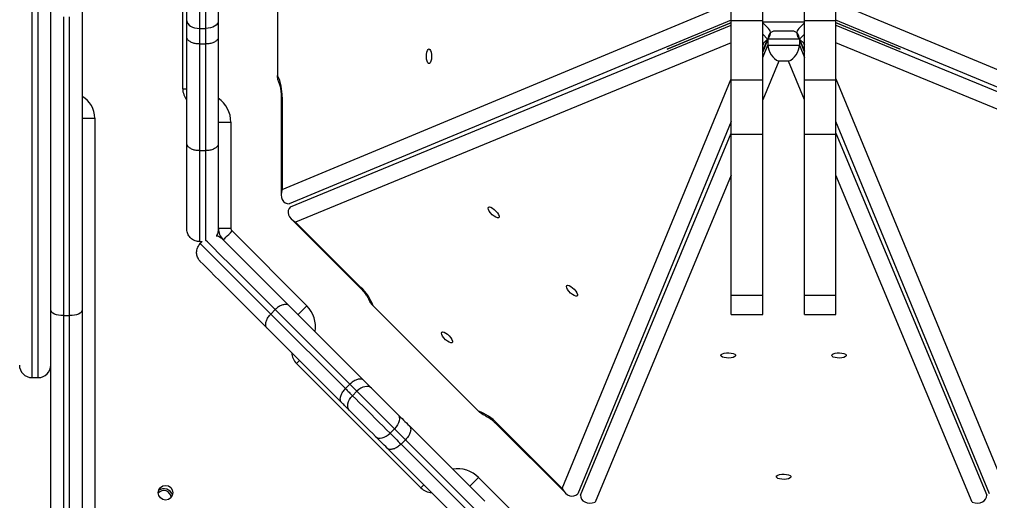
# Model space of a CAD drawing. Header units: millimetres. Extents: x -8760 to 8364, y -7998 to 7451.
# Drawn here: x -3660.6 to -3197.2, y -247.3 to -17.4 of the extents above; entities that cross this region are included whole.
import ezdxf

# ---------------------------------------------------------------- set-up
doc = ezdxf.new("R2010")
doc.units = ezdxf.units.MM
for name, color, linetype in [('DIKOM_ОБЪЕКТ', 7, 'Continuous'), ('DIKOM_РАЗМЕР_ЗОНА', 7, 'Continuous'), ('DIKOM_РАЗМЕР_ОБЪЕКТА', 7, 'Continuous')]:
    doc.layers.add(name, color=color, linetype=linetype)
doc.styles.add('style1', font='arial.ttf', dxfattribs={"width": 0.8})
doc.dimstyles.new('1-50', dxfattribs={"dimtxt": 300, "dimasz": 200, "dimexe": 100, "dimexo": 0, "dimgap": 100, "dimtad": 1, "dimtxsty": 'style1', "dimcen": 200, "dimclrd": 7, "dimclre": 7, "dimclrt": 7, "dimadec": 1, "dimazin": 2, "dimtfac": 1, "dimtmove": 0, "dimatfit": 2, "dimfxl": 0, "dimlwd": 25, "dimlwe": 18, "dimarcsym": 0})

# ---------------------------------------------------------------- blocks, each defined once
blk = doc.blocks.new('*D20')
at = {"layer": 'Defpoints', "color": 0, "transparency": 16777216}
for p in [(-3512.61, 5453.31), (-6482.31, -5470.42), (-3612.61, -5470.42)]:
    blk.add_point(p, dxfattribs=at)
at = {"layer": 'DIKOM_РАЗМЕР_ОБЪЕКТА', "color": 7, "lineweight": 18, "transparency": 16777216}
for p, q in [((-3512.61, 5453.31), (-6582.31, 5453.31)), ((-3612.61, -5470.42), (-6582.31, -5470.42))]:
    blk.add_line(p, q, dxfattribs=at)
at = {"layer": 'DIKOM_РАЗМЕР_ОБЪЕКТА', "color": 7, "lineweight": 25, "transparency": 16777216}
blk.add_line((-6482.31, 5253.31), (-6482.31, -5270.42), dxfattribs=at)
at = {"layer": 'DIKOM_РАЗМЕР_ОБЪЕКТА', "color": 7, "transparency": 16777216}
for points in [[(-6515.64, 5253.31), (-6448.98, 5253.31), (-6482.31, 5453.31)], [(-6515.64, -5270.42), (-6448.98, -5270.42), (-6482.31, -5470.42)]]:
    blk.add_solid(points, dxfattribs=at)
at = {"layer": 'DIKOM_РАЗМЕР_ОБЪЕКТА', "color": 7, "transparency": 16777216, "insert": (-6735.48, -84.03), "char_height": 300, "attachment_point": 5, "rotation": 90, "style": 'style1'}
blk.add_mtext('10900', dxfattribs=at)
blk = doc.blocks.new('*D21')
at = {"layer": 'Defpoints', "color": 0, "transparency": 16777216}
for p in [(-7755.65, -10.55), (8364.4, -2410.44), (8364.4, -7897.56)]:
    blk.add_point(p, dxfattribs=at)
at = {"layer": 'DIKOM_РАЗМЕР_ЗОНА', "color": 7, "lineweight": 18, "transparency": 16777216}
for p, q in [((-7755.65, -10.55), (-7755.65, -7997.56)), ((8364.4, -2410.44), (8364.4, -7997.56))]:
    blk.add_line(p, q, dxfattribs=at)
at = {"layer": 'DIKOM_РАЗМЕР_ЗОНА', "color": 7, "lineweight": 25, "transparency": 16777216}
blk.add_line((-7555.65, -7897.56), (8164.4, -7897.56), dxfattribs=at)
at = {"layer": 'DIKOM_РАЗМЕР_ЗОНА', "color": 7, "transparency": 16777216}
for points in [[(-7555.65, -7864.23), (-7555.65, -7930.9), (-7755.65, -7897.56)], [(8164.4, -7864.23), (8164.4, -7930.9), (8364.4, -7897.56)]]:
    blk.add_solid(points, dxfattribs=at)
at = {"layer": 'DIKOM_РАЗМЕР_ЗОНА', "color": 7, "transparency": 16777216, "insert": (1040.74, -7644.39), "char_height": 300, "attachment_point": 5, "style": 'style1'}
blk.add_mtext('16100', dxfattribs=at)

msp = doc.modelspace()

# ---------------------------------------------------------------- linework, layer by layer
at = {"layer": 'DIKOM_ОБЪЕКТ', "color": 7, "linetype": 'Continuous', "lineweight": 15}
for p, q in [((-3654.608, 171.446), (-3654.608, -188.554)), ((-3651.608, -188.554), (-3651.608, 171.446)), ((-3582.608, -50.554), (-3582.608, 33.446)), ((-3537.321, 27.054), (-3537.321, -44.162)), ((-3574.608, 3.646), (-3574.608, -21.693)), ((-3571.608, -21.693), (-3571.608, 3.646)), ((-3320.609, -17.945), (-3320.609, 0.649)), ((-3305.608, -17.945), (-3305.608, 0.649)), ((-3285.608, -17.945), (-3285.608, 0.649)), ((-3270.608, -17.945), (-3270.608, 0.649)), ((-3580.609, -17.995), (-3580.609, -0.258)), ((-3565.608, -0.258), (-3565.608, -17.995)), ((-3645.608, -156.326), (-3645.608, -11.588)), ((-3630.608, -11.588), (-3630.608, -156.326)), ((-3535.171, -98.593), (-3324.45, -10.883)), ((-3266.767, -10.883), (-3056.046, -98.593)), ((-3639.609, -16.138), (-3639.609, -158.925)), ((-3636.608, -158.925), (-3636.608, -16.138)), ((-3580.609, -25.782), (-3580.609, -17.995)), ((-3565.608, -17.995), (-3565.608, -25.782)), ((-3320.609, -17.682), (-3531.719, -105.554)), ((-3320.609, -17.945), (-3305.608, -17.945)), ((-3320.609, -46.279), (-3320.609, -17.945)), ((-3305.608, -46.279), (-3305.608, -17.945)), ((-3285.608, -17.945), (-3270.608, -17.945)), ((-3285.608, -46.279), (-3285.608, -17.945)), ((-3059.497, -105.554), (-3270.608, -17.682)), ((-3270.608, -46.279), (-3270.608, -17.945)), ((-3574.608, -21.693), (-3571.608, -21.693)), ((-3574.608, -21.693), (-3574.608, -29.123)), ((-3571.608, -29.123), (-3571.608, -21.693)), ((-3531.153, -106.92), (-3320.609, -20.136)), ((-3351.282, -31.615), (-3320.609, -18.847)), ((-3320.609, -18.971), (-3351.282, -31.615)), ((-3305.608, -18.554), (-3285.608, -18.554)), ((-3302.862, -21.722), (-3305.608, -18.975)), ((-3291.427, -22.994), (-3299.79, -22.994)), ((-3285.608, -18.975), (-3288.355, -21.722)), ((-3270.608, -18.847), (-3239.934, -31.615)), ((-3239.934, -31.615), (-3270.608, -18.971)), ((-3270.608, -20.136), (-3060.063, -106.92)), ((-3580.609, -76.636), (-3580.609, -25.782)), ((-3565.608, -25.782), (-3565.608, -76.636)), ((-3303.238, -26.79), (-3305.608, -24.419)), ((-3305.608, -32.541), (-3303.238, -26.79)), ((-3303.108, -26.844), (-3305.608, -32.85)), ((-3303.238, -26.79), (-3305.218, -28.77)), ((-3288.108, -26.844), (-3303.108, -26.844)), ((-3303.108, -26.844), (-3303.108, -29.644)), ((-3288.108, -26.844), (-3288.108, -29.644)), ((-3285.608, -32.85), (-3288.108, -26.844)), ((-3285.608, -24.419), (-3287.979, -26.79)), ((-3287.979, -26.79), (-3285.999, -28.77)), ((-3287.979, -26.79), (-3285.608, -32.541)), ((-3574.608, -29.123), (-3571.608, -29.123)), ((-3574.608, -29.123), (-3574.608, -80.097)), ((-3571.608, -80.097), (-3571.608, -29.123)), ((-3320.609, -28.522), (-3528.671, -114.283)), ((-3305.608, -28.38), (-3305.218, -28.77)), ((-3305.218, -28.77), (-3305.608, -29.717)), ((-3305.608, -35.65), (-3303.108, -29.644)), ((-3303.108, -29.644), (-3288.108, -29.644)), ((-3288.108, -29.644), (-3285.608, -35.65)), ((-3285.999, -28.77), (-3285.608, -28.38)), ((-3285.608, -29.717), (-3285.999, -28.77)), ((-3062.545, -114.283), (-3270.608, -28.522)), ((-3297.937, -37.396), (-3305.608, -55.826)), ((-3293.28, -37.396), (-3297.937, -37.396)), ((-3285.608, -55.826), (-3293.28, -37.396)), ((-3401.338, -241.617), (-3320.609, -45.763)), ((-3320.609, -46.279), (-3305.608, -46.279)), ((-3320.609, -72.268), (-3320.609, -46.279)), ((-3305.608, -72.268), (-3305.608, -46.279)), ((-3285.608, -46.279), (-3270.608, -46.279)), ((-3285.608, -72.268), (-3285.608, -46.279)), ((-3270.608, -45.763), (-3189.879, -241.617)), ((-3270.608, -72.268), (-3270.608, -46.279)), ((-3582.608, -50.554), (-3580.609, -50.554)), ((-3535.569, -54.554), (-3535.569, -101.088)), ((-3535.171, -54.554), (-3535.569, -54.554)), ((-3535.171, -54.554), (-3535.171, -98.593)), ((-3630.608, -64.554), (-3624.608, -64.554)), ((-3624.608, -64.554), (-3624.608, -337.554)), ((-3565.608, -66.554), (-3559.608, -66.554)), ((-3559.608, -66.554), (-3559.608, -117.078)), ((-3320.609, -66.108), (-3393.975, -244.099)), ((-3197.242, -244.099), (-3270.608, -66.108)), ((-3392.608, -244.665), (-3320.609, -71.687)), ((-3320.609, -72.268), (-3305.608, -72.268)), ((-3320.609, -149.11), (-3320.609, -72.268)), ((-3305.608, -149.11), (-3305.608, -72.268)), ((-3285.608, -72.268), (-3270.608, -72.268)), ((-3285.608, -149.11), (-3285.608, -72.268)), ((-3270.608, -71.687), (-3198.608, -244.665)), ((-3270.608, -149.11), (-3270.608, -72.268)), ((-3580.609, -117.554), (-3580.609, -76.636)), ((-3565.608, -76.636), (-3565.608, -117.554)), ((-3574.608, -80.097), (-3571.608, -80.097)), ((-3574.608, -80.097), (-3574.608, -123.554)), ((-3571.608, -122.985), (-3571.608, -80.097)), ((-3320.609, -91.863), (-3385.647, -248.116)), ((-3205.57, -248.116), (-3270.608, -91.863)), ((-3530.717, -112.801), (-3497.813, -145.705)), ((-3528.671, -114.283), (-3497.531, -145.423)), ((-3565.608, -117.078), (-3559.608, -117.078)), ((-3565.605, -117.321), (-3565.608, -117.321)), ((-3559.023, -118.492), (-3523.297, -154.218)), ((-3574.608, -123.554), (-3573.243, -123.554)), ((-3574.208, -124.52), (-3573.243, -123.554)), ((-3563.602, -122.398), (-3531.732, -154.268)), ((-3320.609, -149.11), (-3305.608, -149.11)), ((-3320.609, -158.475), (-3320.609, -149.11)), ((-3305.608, -158.475), (-3305.608, -149.11)), ((-3285.608, -149.11), (-3270.608, -149.11)), ((-3285.608, -158.475), (-3285.608, -149.11)), ((-3270.608, -158.475), (-3270.608, -149.11)), ((-3645.608, -256.74), (-3645.608, -156.326)), ((-3630.608, -156.326), (-3630.608, -256.74)), ((-3540.536, -158.192), (-3538.415, -156.07)), ((-3502.775, -191.711), (-3538.415, -156.07)), ((-3531.732, -154.268), (-3496.063, -189.937)), ((-3491.703, -154.292), (-3441.347, -204.649)), ((-3639.609, -158.925), (-3636.608, -158.925)), ((-3639.609, -158.925), (-3639.609, -262.599)), ((-3636.608, -262.599), (-3636.608, -158.925)), ((-3540.536, -158.192), (-3504.896, -193.832)), ((-3320.609, -158.475), (-3305.608, -158.475)), ((-3285.608, -158.475), (-3270.608, -158.475)), ((-3506.67, -200.543), (-3542.339, -164.875)), ((-3528.247, -181.795), (-3526.832, -180.381)), ((-3468.85, -241.192), (-3528.247, -181.795)), ((-3654.608, -188.554), (-3651.608, -188.554)), ((-3496.063, -189.937), (-3492.394, -193.607)), ((-3504.896, -193.832), (-3502.775, -191.711)), ((-3492.394, -193.607), (-3479.852, -206.149)), ((-3501.518, -197.211), (-3499.396, -195.089)), ((-3481.479, -213.006), (-3499.396, -195.089)), ((-3483.6, -215.128), (-3481.479, -213.006)), ((-3474.345, -211.655), (-3438.386, -247.614)), ((-3432.478, -210.477), (-3432.759, -210.759)), ((-3432.759, -210.759), (-3399.855, -243.663)), ((-3432.478, -210.477), (-3401.338, -241.617)), ((-3448.993, -258.221), (-3484.952, -222.262)), ((-3478.347, -220.381), (-3476.226, -218.26)), ((-3478.347, -220.381), (-3442.303, -256.425)), ((-3440.181, -254.304), (-3476.226, -218.26)), ((-3445.515, -240.485), (-3441.272, -236.243)), ((-3441.272, -236.243), (-3405.547, -271.968))]:
    msp.add_line(p, q, dxfattribs=at)
at = {"layer": 'DIKOM_ОБЪЕКТ', "color": 7, "linetype": 'Continuous', "lineweight": 15, "flags": 128}
for points in [[(-3580.609, -17.995), (-3580.493, -18.717), (-3580.152, -19.41), (-3579.597, -20.05), (-3578.851, -20.61), (-3577.942, -21.07), (-3576.904, -21.412), (-3575.779, -21.622), (-3574.608, -21.693)], [(-3565.608, -17.995), (-3565.724, -18.717), (-3566.065, -19.41), (-3566.62, -20.05), (-3567.366, -20.61), (-3568.275, -21.07), (-3569.312, -21.412), (-3570.438, -21.622), (-3571.608, -21.693)], [(-3465.002, -31.51), (-3464.595, -31.699), (-3464.232, -32.248), (-3463.952, -33.095), (-3463.786, -34.151), (-3463.752, -35.299), (-3463.853, -36.416), (-3464.079, -37.38), (-3464.405, -38.088), (-3464.795, -38.462), (-3465.208, -38.462), (-3465.599, -38.088), (-3465.925, -37.38), (-3466.151, -36.416), (-3466.252, -35.299), (-3466.218, -34.151), (-3466.052, -33.095), (-3465.772, -32.248), (-3465.409, -31.699), (-3465.002, -31.51)], [(-3436.57, -107.152), (-3436.147, -106.998), (-3435.503, -107.129), (-3434.706, -107.531), (-3433.842, -108.159), (-3433.006, -108.947), (-3432.288, -109.808), (-3431.766, -110.65), (-3431.496, -111.381), (-3431.507, -111.922), (-3431.8, -112.214), (-3432.34, -112.225), (-3433.071, -111.955), (-3433.913, -111.433), (-3434.774, -110.715), (-3435.562, -109.879), (-3436.191, -109.015), (-3436.592, -108.218), (-3436.723, -107.574), (-3436.57, -107.152)], [(-3563.265, -122.735), (-3563.184, -122.653), (-3562.942, -122.412), (-3562.55, -122.02), (-3562.023, -121.492), (-3561.38, -120.849), (-3560.646, -120.116), (-3559.85, -119.32), (-3559.023, -118.492)], [(-3574.208, -124.52), (-3572.956, -125.772), (-3571.457, -127.271), (-3569.716, -129.013), (-3567.738, -130.99), (-3565.53, -133.198), (-3563.098, -135.63), (-3560.451, -138.277), (-3557.596, -141.133), (-3554.541, -144.186), (-3551.298, -147.43), (-3547.876, -150.852), (-3544.285, -154.443), (-3540.536, -158.192)], [(-3538.415, -156.07), (-3542.164, -152.322), (-3545.755, -148.731), (-3549.177, -145.308), (-3552.42, -142.065), (-3555.474, -139.011), (-3558.329, -136.156), (-3560.977, -133.509), (-3563.409, -131.077), (-3565.617, -128.869), (-3567.594, -126.891), (-3569.335, -125.15), (-3570.835, -123.651), (-3571.529, -122.956)], [(-3542.339, -164.875), (-3546.157, -161.056), (-3549.802, -157.411), (-3553.261, -153.953), (-3556.521, -150.693), (-3559.57, -147.643), (-3562.398, -144.815), (-3564.995, -142.218), (-3567.351, -139.863), (-3569.457, -137.757), (-3571.306, -135.907), (-3572.892, -134.321), (-3574.208, -133.005)], [(-3497.531, -145.423), (-3497.752, -145.644), (-3497.813, -145.705)], [(-3399.156, -144.566), (-3398.734, -144.412), (-3398.089, -144.543), (-3397.292, -144.944), (-3396.429, -145.573), (-3395.593, -146.361), (-3394.874, -147.222), (-3394.352, -148.064), (-3394.082, -148.795), (-3394.094, -149.335), (-3394.386, -149.627), (-3394.926, -149.639), (-3395.657, -149.369), (-3396.499, -148.847), (-3397.36, -148.128), (-3398.148, -147.293), (-3398.777, -146.429), (-3399.179, -145.632), (-3399.31, -144.988), (-3399.156, -144.566)], [(-3639.609, -158.925), (-3640.779, -158.875), (-3641.904, -158.727), (-3642.942, -158.487), (-3643.851, -158.164), (-3644.597, -157.77), (-3645.152, -157.32), (-3645.493, -156.833), (-3645.608, -156.326)], [(-3630.608, -156.326), (-3630.724, -156.833), (-3631.065, -157.32), (-3631.62, -157.77), (-3632.366, -158.164), (-3633.275, -158.487), (-3634.312, -158.727), (-3635.438, -158.875), (-3636.608, -158.925)], [(-3527.539, -158.461), (-3527.458, -158.379), (-3527.217, -158.138), (-3526.824, -157.746), (-3526.297, -157.218), (-3525.654, -156.575), (-3524.92, -155.842), (-3524.125, -155.046), (-3523.297, -154.218)], [(-3458.864, -166.86), (-3458.441, -166.706), (-3457.797, -166.837), (-3457, -167.238), (-3456.136, -167.867), (-3455.3, -168.655), (-3454.582, -169.516), (-3454.06, -170.358), (-3453.79, -171.089), (-3453.802, -171.63), (-3454.094, -171.921), (-3454.634, -171.933), (-3455.365, -171.663), (-3456.207, -171.141), (-3457.068, -170.423), (-3457.856, -169.587), (-3458.485, -168.723), (-3458.887, -167.926), (-3459.017, -167.282), (-3458.864, -166.86)], [(-3325.564, -177.948), (-3325.374, -177.541), (-3324.826, -177.177), (-3323.978, -176.898), (-3322.923, -176.732), (-3321.775, -176.698), (-3320.658, -176.799), (-3319.693, -177.025), (-3318.986, -177.351), (-3318.612, -177.741), (-3318.612, -178.154), (-3318.986, -178.545), (-3319.693, -178.87), (-3320.658, -179.096), (-3321.775, -179.198), (-3322.923, -179.164), (-3323.978, -178.998), (-3324.826, -178.718), (-3325.374, -178.355), (-3325.564, -177.948)], [(-3272.653, -177.948), (-3272.463, -177.541), (-3271.915, -177.177), (-3271.067, -176.898), (-3270.012, -176.732), (-3268.864, -176.698), (-3267.747, -176.799), (-3266.782, -177.025), (-3266.075, -177.351), (-3265.701, -177.741), (-3265.701, -178.154), (-3266.075, -178.545), (-3266.782, -178.87), (-3267.747, -179.096), (-3268.864, -179.198), (-3270.012, -179.164), (-3271.067, -178.998), (-3271.915, -178.718), (-3272.463, -178.355), (-3272.653, -177.948)], [(-3504.896, -193.832), (-3504.461, -194.267), (-3504.029, -194.699), (-3503.601, -195.127), (-3503.176, -195.552), (-3502.756, -195.972), (-3502.339, -196.389), (-3501.927, -196.802), (-3501.518, -197.211)], [(-3499.396, -195.089), (-3499.805, -194.68), (-3500.218, -194.268), (-3500.635, -193.851), (-3501.055, -193.43), (-3501.479, -193.006), (-3501.907, -192.578), (-3502.339, -192.146), (-3502.775, -191.711)], [(-3492.394, -193.607), (-3493.014, -193.15), (-3493.773, -192.873), (-3494.642, -192.788), (-3495.588, -192.898), (-3496.574, -193.197), (-3497.563, -193.675), (-3498.516, -194.314), (-3499.396, -195.089)], [(-3503, -204.213), (-3503.457, -203.593), (-3503.734, -202.834), (-3503.819, -201.965), (-3503.709, -201.019), (-3503.41, -200.033), (-3502.931, -199.044), (-3502.292, -198.091), (-3501.518, -197.211)], [(-3501.518, -197.211), (-3499.962, -198.766), (-3498.262, -200.466), (-3496.451, -202.278), (-3494.561, -204.167), (-3492.63, -206.099), (-3490.692, -208.036), (-3488.786, -209.943), (-3486.945, -211.783), (-3485.206, -213.522), (-3483.6, -215.128)], [(-3503, -204.213), (-3503.444, -203.769), (-3503.893, -203.321), (-3504.345, -202.868), (-3504.802, -202.411), (-3505.263, -201.95), (-3505.728, -201.485), (-3506.197, -201.016), (-3506.67, -200.543)], [(-3490.458, -216.755), (-3491.879, -215.335), (-3493.436, -213.777), (-3495.086, -212.127), (-3496.779, -210.435), (-3498.465, -208.748), (-3500.096, -207.118), (-3501.622, -205.591), (-3503, -204.213)], [(-3479.852, -206.149), (-3479.423, -206.74), (-3479.174, -207.472), (-3479.114, -208.317), (-3479.245, -209.24), (-3479.563, -210.209), (-3480.055, -211.184), (-3480.702, -212.129), (-3481.479, -213.006)], [(-3479.852, -206.149), (-3479.189, -206.811), (-3478.519, -207.482), (-3477.841, -208.159), (-3477.156, -208.845), (-3476.463, -209.537), (-3475.764, -210.236), (-3475.058, -210.942), (-3474.345, -211.655)], [(-3476.226, -218.26), (-3476.906, -217.579), (-3477.58, -216.905), (-3478.248, -216.238), (-3478.908, -215.577), (-3479.562, -214.924), (-3480.208, -214.277), (-3480.847, -213.638), (-3481.479, -213.006)], [(-3490.458, -216.755), (-3489.866, -217.184), (-3489.134, -217.433), (-3488.29, -217.493), (-3487.366, -217.362), (-3486.398, -217.044), (-3485.423, -216.552), (-3484.478, -215.905), (-3483.6, -215.128)], [(-3484.952, -222.262), (-3485.665, -221.549), (-3486.371, -220.843), (-3487.07, -220.144), (-3487.762, -219.451), (-3488.447, -218.766), (-3489.125, -218.088), (-3489.795, -217.418), (-3490.458, -216.755)], [(-3483.6, -215.128), (-3482.969, -215.759), (-3482.33, -216.398), (-3481.683, -217.045), (-3481.03, -217.699), (-3480.369, -218.359), (-3479.702, -219.027), (-3479.027, -219.701), (-3478.347, -220.381)], [(-3299.108, -235.932), (-3298.919, -235.525), (-3298.37, -235.162), (-3297.523, -234.882), (-3296.468, -234.716), (-3295.319, -234.682), (-3294.202, -234.783), (-3293.238, -235.009), (-3292.53, -235.335), (-3292.156, -235.725), (-3292.156, -236.138), (-3292.53, -236.529), (-3293.238, -236.855), (-3294.202, -237.081), (-3295.319, -237.182), (-3296.468, -237.148), (-3297.523, -236.982), (-3298.37, -236.702), (-3298.919, -236.339), (-3299.108, -235.932)], [(-3468.85, -241.192), (-3468.768, -241.111), (-3468.527, -240.869), (-3468.135, -240.477), (-3467.607, -239.95), (-3467.435, -239.778)]]:
    msp.add_lwpolyline(points, dxfattribs=at)
at = {"layer": 'DIKOM_ОБЪЕКТ', "color": 7, "linetype": 'Continuous', "lineweight": 15}
msp.add_circle((-3590.806, -243.554), 3.5, dxfattribs=at)
for centre, radius, start, end in [((-3556.591, -53.567), 21.443, 357.36138, 26.01631), ((-3574.608, -50.554), 8, 180, 221.40962), ((-3636.608, -64.554), 12, 0, 60), ((-3573.608, -66.554), 14, 0, 55.1501), ((-3557.608, -117.078), 8, 180, 225), ((-3559.608, -117.321), 6, 180, 194.99985), ((-3557.608, -117.078), 2, 180, 225), ((-3511.978, -161.266), 21.441, 18.98183, 47.63857), ((-3533.196, -164.118), 14, 349.8499, 45), ((-3522.59, -176.138), 8, 183.59038, 225), ((-3654.608, -182.554), 6, 180, 270), ((-3651.608, -182.554), 6, 270, 0), ((-3448.322, -224.926), 21.443, 42.36238, 71.01648), ((-3451.172, -246.142), 14, 45, 100.1501), ((-3591.608, -246.054), 3.5, 4.24365, 140.18672), ((-3591.608, -246.054), 4.4, 19.52168, 124.90869), ((-3463.193, -235.535), 8, 225, 266.40962)]:
    msp.add_arc(centre, radius, start, end, dxfattribs=at)
for centre, major_axis, start_param, end_param in [((-3308.415, -24.654), (6.461, 1.291), 5.4975797, 6.7018569), ((-3297.937, -28.994), (-3.656, 5.482), 5.8645137, 7.0687909), ((-3293.28, -28.994), (3.656, 5.482), 5.4975797, 6.7018569), ((-3282.802, -24.654), (6.461, -1.291), 2.722921, 3.9271982), ((-3310.395, -26.634), (6.461, 1.291), 5.4045519, 5.4975797), ((-3297.937, -31.794), (-3.656, 5.482), 0.7856056, 2.3564019), ((-3293.28, -31.794), (3.656, 5.482), 3.9267834, 5.4975797), ((-3280.822, -26.634), (6.461, -1.291), 3.9271982, 4.0202261), ((-3529.569, -98.593), (4.242, 6.36), 1.9894679, 3.5602643), ((-3524.711, -110.322), (7.497, -1.498), 2.722921, 4.2937174), ((-3397.377, -237.656), (-1.498, 7.497), 1.9894679, 3.5602643), ((-3385.647, -242.515), (6.36, 4.242), 2.722921, 4.2937174), ((-3205.57, -242.515), (6.36, -4.242), 5.1310606, 6.7018569)]:
    msp.add_ellipse(centre, major_axis=major_axis, ratio=0.6672067, start_param=start_param, end_param=end_param, dxfattribs=at)
for points, knots in [([(-3574.608, -29.123), (-3575.282, -29.086), (-3576.631, -29.012), (-3578.425, -28.438), (-3579.79, -27.592), (-3580.478, -26.662), (-3580.607, -26.039), (-3580.608, -25.791), (-3580.609, -25.782)], [0, 0, 0, 0, 0.2143615, 0.4287407, 0.6432275, 0.8579522, 0.9946194, 1, 1, 1, 1]), ([(-3565.608, -25.782), (-3565.608, -25.791), (-3565.61, -26.039), (-3565.739, -26.661), (-3566.426, -27.592), (-3567.792, -28.438), (-3569.586, -29.012), (-3570.934, -29.086), (-3571.608, -29.123)], [0, 0, 0, 0, 0.0053806, 0.1420463, 0.3567592, 0.5712608, 0.7856156, 1, 1, 1, 1]), ([(-3536.485, -47.779), (-3536.642, -47.474), (-3537.211, -46.368), (-3537.275, -45.088), (-3537.321, -44.162)], [0, 0, 0, 0, 0.2761409, 1, 1, 1, 1]), ([(-3536.58, -47.823), (-3536.579, -47.824), (-3536.517, -47.964), (-3536.335, -48.488), (-3536.088, -49.403), (-3535.854, -50.603), (-3535.676, -51.998), (-3535.583, -53.348), (-3535.573, -54.214), (-3535.569, -54.554)], [0, 0, 0, 0, 0.0007829, 0.1536348, 0.3193231, 0.4965247, 0.6827489, 0.8751508, 1, 1, 1, 1]), ([(-3574.608, -80.097), (-3575.283, -80.059), (-3576.632, -79.982), (-3578.428, -79.386), (-3579.793, -78.508), (-3580.475, -77.548), (-3580.606, -76.905), (-3580.608, -76.65), (-3580.609, -76.636)], [0, 0, 0, 0, 0.21460568, 0.42923069, 0.64385285, 0.8585627, 0.99236, 1, 1, 1, 1]), ([(-3565.608, -76.636), (-3565.609, -76.65), (-3565.611, -76.905), (-3565.741, -77.548), (-3566.424, -78.507), (-3567.789, -79.386), (-3569.585, -79.982), (-3570.934, -80.059), (-3571.608, -80.097)], [0, 0, 0, 0, 0.0076399, 0.141433, 0.3561505, 0.5707706, 0.7853713, 1, 1, 1, 1]), ([(-3574.608, -123.554), (-3575.281, -123.488), (-3576.626, -123.356), (-3578.417, -122.329), (-3579.782, -120.815), (-3580.478, -119.138), (-3580.606, -118.016), (-3580.608, -117.566), (-3580.609, -117.554)], [0, 0, 0, 0, 0.2135329, 0.4270786, 0.6409991, 0.8557811, 0.9962059, 1, 1, 1, 1]), ([(-3565.608, -117.554), (-3565.608, -117.566), (-3565.611, -118.016), (-3565.765, -119.117), (-3566.094, -120.264), (-3566.551, -120.774), (-3566.56, -120.784)], [0, 0, 0, 0, 0.0104427, 0.3969307, 0.988109, 1, 1, 1, 1]), ([(-3574.208, -133.005), (-3574.216, -132.998), (-3574.539, -132.675), (-3575.241, -131.783), (-3575.934, -130.1), (-3576.033, -128.068), (-3575.493, -126.082), (-3574.636, -125.04), (-3574.208, -124.52)], [0, 0, 0, 0, 0.0032818, 0.1465748, 0.3614334, 0.574751, 0.7873621, 1, 1, 1, 1]), ([(-3566.56, -120.784), (-3566.552, -120.785), (-3565.873, -120.817), (-3564.829, -121.402), (-3563.932, -122.068), (-3563.609, -122.391), (-3563.602, -122.398)], [0, 0, 0, 0, 0.0069893, 0.5972542, 0.9909837, 1, 1, 1, 1]), ([(-3497.813, -145.705), (-3497.617, -145.904), (-3497.046, -146.486), (-3496.166, -147.484), (-3495.253, -148.653), (-3494.526, -149.729), (-3494.026, -150.604), (-3493.85, -151.001), (-3493.776, -151.169)], [0, 0, 0, 0, 0.1023781, 0.2990046, 0.4935266, 0.683241, 0.8656491, 1, 1, 1, 1]), ([(-3491.703, -154.292), (-3492.326, -153.604), (-3493.188, -152.651), (-3493.568, -151.462), (-3493.674, -151.131)], [0, 0, 0, 0, 0.7213686, 1, 1, 1, 1]), ([(-3531.732, -154.268), (-3531.745, -154.256), (-3531.926, -154.077), (-3532.474, -153.719), (-3533.628, -153.525), (-3535.212, -153.871), (-3536.903, -154.72), (-3537.911, -155.62), (-3538.415, -156.07)], [0, 0, 0, 0, 0.0098739, 0.1413411, 0.356017, 0.5706708, 0.7853405, 1, 1, 1, 1]), ([(-3542.339, -164.875), (-3542.351, -164.862), (-3542.529, -164.681), (-3542.888, -164.133), (-3543.082, -162.979), (-3542.736, -161.394), (-3541.887, -159.704), (-3540.986, -158.696), (-3540.536, -158.192)], [0, 0, 0, 0, 0.009874, 0.1413306, 0.3560094, 0.5706858, 0.7853376, 1, 1, 1, 1]), ([(-3496.063, -189.937), (-3496.084, -189.917), (-3496.269, -189.737), (-3496.825, -189.378), (-3497.974, -189.178), (-3499.566, -189.517), (-3501.262, -190.361), (-3502.27, -191.261), (-3502.775, -191.711)], [0, 0, 0, 0, 0.0158803, 0.1413195, 0.3559823, 0.5706584, 0.7853198, 1, 1, 1, 1]), ([(-3506.67, -200.543), (-3506.69, -200.523), (-3506.87, -200.338), (-3507.228, -199.782), (-3507.429, -198.632), (-3507.09, -197.04), (-3506.246, -195.345), (-3505.346, -194.336), (-3504.896, -193.832)], [0, 0, 0, 0, 0.0158804, 0.1413125, 0.355977, 0.5706549, 0.7853181, 1, 1, 1, 1]), ([(-3438.197, -206.616), (-3438.524, -206.511), (-3439.709, -206.131), (-3440.659, -205.271), (-3441.347, -204.649)], [0, 0, 0, 0, 0.2761259, 1, 1, 1, 1]), ([(-3438.233, -206.714), (-3438.232, -206.714), (-3438.091, -206.761), (-3437.589, -207.015), (-3436.769, -207.482), (-3435.754, -208.167), (-3434.643, -209.027), (-3433.622, -209.915), (-3433.003, -210.521), (-3432.759, -210.759)], [0, 0, 0, 0, 0.0007791, 0.1536243, 0.3193197, 0.4965131, 0.6827592, 0.8751611, 1, 1, 1, 1]), ([(-3474.345, -211.655), (-3474.339, -211.662), (-3474.165, -211.839), (-3473.816, -212.368), (-3473.644, -213.513), (-3474.011, -215.077), (-3474.874, -216.752), (-3475.775, -217.757), (-3476.226, -218.26)], [0, 0, 0, 0, 0.0053919, 0.1420458, 0.356762, 0.5712607, 0.785625, 1, 1, 1, 1]), ([(-3478.347, -220.381), (-3478.849, -220.832), (-3479.855, -221.733), (-3481.53, -222.596), (-3483.094, -222.964), (-3484.237, -222.79), (-3484.769, -222.443), (-3484.945, -222.268), (-3484.952, -222.262)], [0, 0, 0, 0, 0.2143895, 0.4287619, 0.6432442, 0.8579612, 0.9946183, 1, 1, 1, 1])]:
    msp.add_open_spline(points, degree=3, knots=knots, dxfattribs=at)

# ---------------------------------------------------------------- dimensions: what is measured, and where the dimension line sits
at = {"layer": 'DIKOM_РАЗМЕР_ЗОНА'}
dim = msp.add_linear_dim(base=(8364.404, -7897.564), p1=(-7755.645, -10.554), p2=(8364.404, -2410.44), text='16100', dimstyle='1-50', dxfattribs=at)
dim.commit()
dim.dimension.update_dxf_attribs({"geometry": '*D21', "text_midpoint": (1040.741, -7897.564), "dimtype": 160})
at = {"layer": 'DIKOM_РАЗМЕР_ОБЪЕКТА'}
dim = msp.add_linear_dim(base=(-6482.309, -5470.419), p1=(-3512.608, 5453.311), p2=(-3612.608, -5470.419), angle=90, text='10900', dimstyle='1-50', dxfattribs=at)
dim.commit()
dim.dimension.update_dxf_attribs({"geometry": '*D20', "text_midpoint": (-6482.309, -84.027), "dimtype": 160})

doc.saveas('drawing.dxf')
